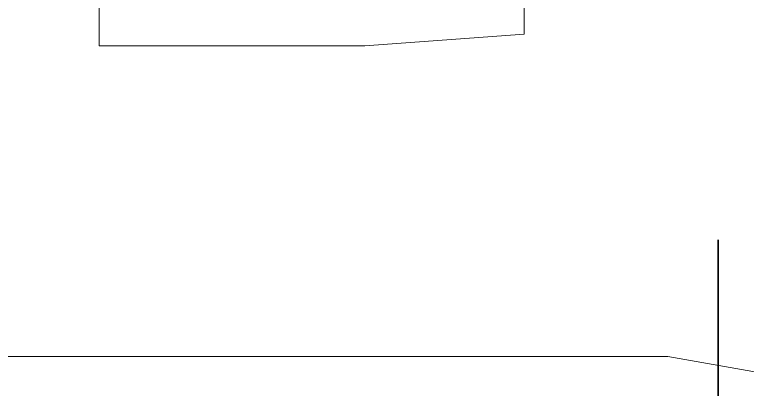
# Model space of a CAD drawing. Header units: millimetres. Extents: x 2715 to 5047, y -920 to 3095.
# Drawn here: x 4077.73 to 4115.48, y 42.46 to 61.76 of the extents above; entities that cross this region are included whole.
import ezdxf

# ---------------------------------------------------------------- set-up
doc = ezdxf.new("R2010")
doc.units = ezdxf.units.MM
doc.header["$MEASUREMENT"] = 0
doc.layers.add('0_Pen_No__141', color=7, linetype='Continuous', lineweight=20)
doc.layers.add('New_Structural - Bearing_Pen_No__21', color=7, linetype='Continuous', lineweight=35)

msp = doc.modelspace()

# ---------------------------------------------------------------- linework, layer by layer
at = {"layer": '0_Pen_No__141', "color": 7, "linetype": 'Continuous', "lineweight": 20}
msp.add_lwpolyline([(4103.979, 69.158), (4103.979, 60.758), (4095.779, 60.158), (4091.856, 60.158), (4082.729, 60.158), (4082.079, 60.158), (4082.079, 62.358)], dxfattribs=at)
msp.add_lwpolyline([(4060.979, 2.658), (4060.979, 47.158, -0.414214), (4061.979, 48.158), (4065.479, 48.158, -0.414214), (4065.979, 47.658), (4065.979, 45.458), (4063.979, 45.458), (4063.979, 41.158, 0.414214), (4064.979, 40.158), (4069.279, 40.158, 0.34534), (4070.743, 41.301, 0.172154), (4070.667, 42.099), (4070.441, 42.584, -0.030841), (4070.217, 43.158, -0.078412), (4069.979, 44.7), (4069.979, 48.158), (4072.479, 48.158), (4072.479, 46.158), (4071.979, 46.158), (4071.979, 44.158), (4111.379, 44.158), (4122.762, 42.153)], format="xyb", dxfattribs=at)
at = {"layer": 'New_Structural - Bearing_Pen_No__21', "color": 7, "linetype": 'Continuous', "lineweight": 35}
msp.add_line((4113.978, 40.158), (4113.978, 50.158), dxfattribs=at)

doc.saveas('drawing.dxf')
